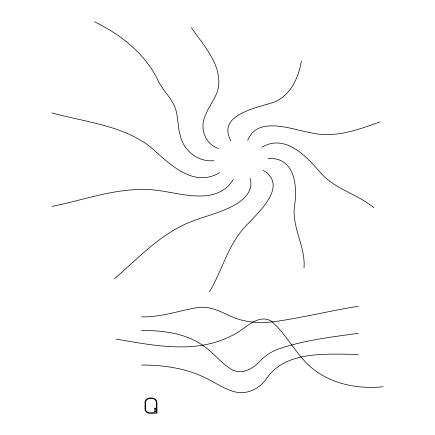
<?xml version="1.0" encoding="UTF-8"?>
<svg xmlns="http://www.w3.org/2000/svg" width="435" height="435" viewBox="0 0 435 435"><rect width="100%" height="100%" fill="white"/><g stroke="black" fill="none" stroke-linecap="round" stroke-linejoin="round"><path stroke-width="0.65" d="M304.016 267.889C305.636 246.754 291.956 227.858 294.397 206.636C297.747 186.794 295.245 156.529 267.868 158.596M301.33 61.134C298.426 79.17 289.047 98.451 269.923 103.448C253.665 108.44 216.886 116.085 230.947 140.837M247.705 140.483C257.455 115.09 292.706 129.755 311.77 132.958C335.097 138.335 358.217 129.69 379.918 121.952M233.416 179.34C217.098 205.853 182.363 193.57 157.622 190.399C121.555 185.636 86.788 199.486 51.961 206.424M209.501 291.76C222.617 269.733 228.397 243.301 246.971 224.716C259.162 211.965 288.389 185.446 263.208 170.389M114.448 278.726C138.422 258.064 160.656 233.671 190.731 221.845C203.455 216.717 216.973 213.688 229.37 207.723C240.43 202.628 254.731 192.417 250 178.35M261.941 147.253C285.001 133.349 306.757 156.366 320.437 172.69C334.868 189.198 357.396 193.994 373.866 207.756M219.708 172.619C192.77 188.513 169.182 163.364 150.564 147.041C122.376 125.139 85.26 122.137 51.961 112.91M358.407 306.262C329.551 310.84 301.134 318.05 272.174 321.949C259.526 323.113 246.406 322.498 234.465 317.816C222.883 312.972 211.258 305.669 198.137 307.501C179.236 310.546 160.863 317.43 141.457 316.859M358.407 333.313C331.97 336.973 305.12 340.007 279.721 348.614C272.082 351.257 264.904 355.444 259.592 361.615C253.001 368.483 242.714 374.54 233.122 370.267C220.686 363.611 212.639 351.137 200.54 343.895C183.086 332.726 161.711 330.497 141.457 330.415M383.039 386.731C360.017 389.211 335.494 384.85 316.321 371.376C297.355 358.25 288.291 335.733 271.135 320.943C256.204 313.037 243.605 331.437 230.691 336.135C195.201 354.193 153.501 345.472 116.194 339.11M213.933 160.689C198.11 162.304 183.532 150.755 180.28 135.524C177.627 126.781 178.236 117.417 175.512 108.701C171.836 98.136 162.859 90.61 158.063 80.611C145.328 53.641 120.772 34.593 94.498 21.75M141.457 365.047C161.646 365.057 182.211 367.618 200.845 375.769C212.639 380.554 222.894 388.895 235.368 391.984C246.77 394.703 258.667 389.026 265.616 379.978C285.012 349.474 327.419 354.558 358.407 354.302M218.163 148.465C204.7 143.729 199.388 127.651 205.434 115.34C208.713 106.374 215.167 98.908 217.962 89.746C223.166 65.832 203.738 45.86 191.395 27.595M156.41 402.402L156.393 413.25L156.943 413.25L156.964 402.386C156.709 396.328 145.203 396.285 144.996 402.364L144.996 409.101C145.029 414.229 152.13 413.794 155.409 413.25L155.409 412.701L149.161 412.701C147.237 412.766 145.48 411.037 145.546 409.101L145.546 402.364C145.709 397.014 156.236 397.057 156.41 402.402M155.409 408.139L154.496 408.139L154.496 408.693L155.409 408.693L155.409 408.139M155.409 409.661L154.496 409.661L154.496 410.21L155.409 410.21L155.409 409.661M155.409 411.178L154.496 411.178L154.496 411.733L155.409 411.733L155.409 411.178"/></g></svg>
